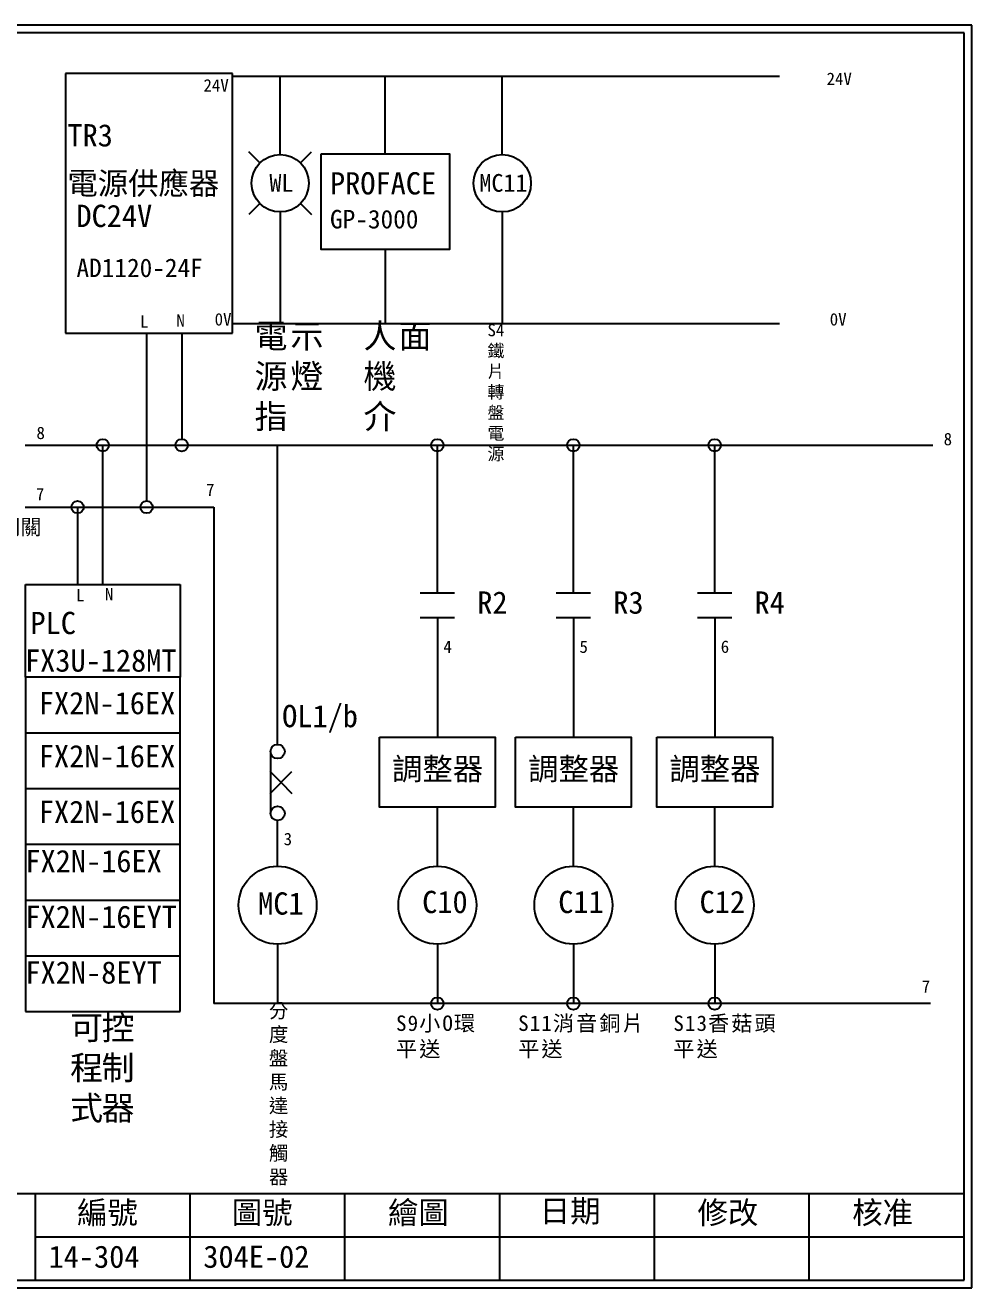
# Model space of a CAD drawing. Extents: x 10 to 297, y 3 to 207.
# Drawn here: x 144.1 to 297, y 3 to 207 of the extents above; entities that cross this region are included whole.
import ezdxf
from ezdxf.enums import TextEntityAlignment as Align

# ---------------------------------------------------------------- set-up
doc = ezdxf.new("R2010")
doc.units = 0
doc.layers.get('0').update_dxf_attribs({"linetype": 'CONTINUOUS'})
doc.layers.add('圖框層', color=7, linetype='CONTINUOUS')
doc.layers.add('標尺寸層', color=3, linetype='CONTINUOUS')
doc.styles.add('CNS', font='romanc.shx', dxfattribs={"bigfont": 'chineset.shx'})
doc.styles.add('STSL', font='kaiu.ttf')

msp = doc.modelspace()

# ---------------------------------------------------------------- linework, layer by layer
for p, q in [((177.59, 199.2), (150.59, 199.2)), ((150.59, 199.2), (150.59, 157.2)), ((177.59, 157.2), (177.59, 199.2)), ((265.94, 198.67), (177.59, 198.67)), ((185.28, 189.99), (185.28, 198.67)), ((221.15, 189.99), (221.15, 198.67)), ((185.28, 186.09), (185.28, 189.99)), ((221.15, 186.09), (221.15, 189.99)), ((182, 184.73), (180.23, 186.5)), ((188.56, 184.73), (190.33, 186.5)), ((182, 178.17), (180.23, 176.4)), ((188.56, 178.17), (190.33, 176.4)), ((185.28, 176.81), (185.28, 172.86)), ((221.15, 176.81), (221.15, 172.86)), ((185.28, 172.86), (185.28, 158.72)), ((221.15, 172.86), (221.15, 158.72)), ((150.59, 157.2), (173.59, 157.2)), ((163.7, 157.2), (163.7, 130.12)), ((169.37, 157.2), (169.37, 140.12)), ((173.59, 157.2), (177.59, 157.2)), ((265.94, 158.72), (177.59, 158.72)), ((144.07, 139.12), (290.73, 139.12)), ((156.62, 116.64), (156.62, 139.12)), ((184.86, 90.78), (184.86, 139.12)), ((210.67, 115.27), (210.67, 139.12)), ((232.64, 115.27), (232.64, 139.12)), ((255.47, 115.27), (255.47, 139.12)), ((144.07, 129.12), (174.57, 129.12)), ((144.12, 116.64), (169.12, 116.64)), ((144.12, 101.64), (144.12, 116.64)), ((169.12, 116.64), (169.12, 101.64)), ((210.67, 111.3), (210.67, 91.96)), ((232.64, 111.3), (232.64, 91.96)), ((255.47, 111.3), (255.47, 91.96)), ((169.12, 101.64), (144.12, 101.64)), ((144.12, 101.64), (144.12, 92.64)), ((169.12, 92.64), (169.12, 101.64)), ((144.12, 92.64), (169.12, 92.64)), ((144.12, 92.64), (144.12, 83.64)), ((169.12, 83.64), (169.12, 92.64)), ((183.71, 89.63), (183.71, 79.63)), ((183.65, 82.84), (187.18, 86.38)), ((185.42, 84.61), (183.65, 86.38)), ((144.12, 83.64), (169.12, 83.64)), ((144.12, 83.64), (144.12, 74.64)), ((169.12, 74.64), (169.12, 83.64)), ((185.42, 84.61), (187.18, 82.84)), ((210.67, 71.11), (210.67, 80.64)), ((232.64, 71.11), (232.64, 80.64)), ((255.47, 71.11), (255.47, 80.64)), ((184.86, 71.11), (184.86, 78.48)), ((144.12, 74.64), (169.12, 74.64)), ((144.12, 74.64), (144.12, 65.64)), ((169.12, 65.64), (169.12, 74.64)), ((144.12, 65.64), (169.12, 65.64)), ((144.12, 65.64), (144.12, 56.64)), ((169.12, 56.64), (169.12, 65.64)), ((184.86, 58.51), (184.86, 48.91)), ((210.67, 58.51), (210.67, 48.91)), ((232.64, 58.51), (232.64, 48.91)), ((255.47, 58.51), (255.47, 48.91)), ((144.12, 56.64), (169.12, 56.64)), ((144.12, 56.64), (144.12, 47.64)), ((169.12, 47.64), (169.12, 56.64)), ((144.12, 47.64), (169.12, 47.64))]:
    msp.add_line(p, q)
for points in [[(201.34, 91.96), (220, 91.96), (220, 80.64), (201.34, 80.64)], [(223.32, 91.96), (241.97, 91.96), (241.97, 80.64), (223.32, 80.64)], [(246.14, 91.96), (264.8, 91.96), (264.8, 80.64), (246.14, 80.64)]]:
    msp.add_lwpolyline(points, close=True)
for centre, radius in [((185.28, 181.45), 4.64), ((221.15, 181.45), 4.64), ((169.37, 139.12), 1), ((163.7, 129.12), 1), ((184.86, 64.81), 6.3), ((210.67, 64.81), 6.3), ((232.64, 64.81), 6.3), ((255.47, 64.81), 6.3)]:
    msp.add_circle(centre, radius)
at = {"layer": '圖框層', "color": 7}
for p, q in [((297, 206.97), (10, 206.97)), ((297, 3), (297, 206.97)), ((295.75, 205.72), (11.25, 205.72)), ((295.75, 4.25), (295.75, 205.72)), ((11.25, 18.25), (295.75, 18.25)), ((145.75, 4.25), (145.75, 18.25)), ((170.75, 4.25), (170.75, 18.25)), ((195.75, 4.25), (195.75, 18.25)), ((220.75, 4.25), (220.75, 18.25)), ((245.75, 4.25), (245.75, 18.25)), ((270.75, 4.25), (270.75, 18.25)), ((145.75, 11.25), (295.75, 11.25)), ((11.25, 4.25), (295.75, 4.25)), ((10, 3), (297, 3))]:
    msp.add_line(p, q, dxfattribs=at)
at = {"layer": '標尺寸層', "color": 7}
for p, q in [((202.26, 186.2), (202.26, 198.67)), ((202.26, 170.76), (202.26, 158.72)), ((152.55, 129.15), (152.55, 116.64)), ((174.57, 129.12), (174.57, 48.91)), ((207.88, 115.27), (213.45, 115.27)), ((229.86, 115.27), (235.43, 115.27)), ((252.69, 115.27), (258.25, 115.27)), ((207.88, 111.3), (213.45, 111.3)), ((229.86, 111.3), (235.43, 111.3)), ((252.69, 111.3), (258.25, 111.3)), ((290.33, 48.91), (174.57, 48.91))]:
    msp.add_line(p, q, dxfattribs=at)
msp.add_lwpolyline([(191.91, 186.2), (212.61, 186.2), (212.61, 170.76), (191.91, 170.76)], close=True, dxfattribs=at)
for centre, radius in [((156.62, 139.12), 1), ((210.67, 139.12), 1), ((232.64, 139.12), 1), ((255.47, 139.12), 1), ((152.55, 129.12), 1), ((184.86, 89.63), 1.15), ((184.86, 79.63), 1.15), ((210.67, 48.91), 1), ((232.64, 48.91), 1), ((255.47, 48.91), 1)]:
    msp.add_circle(centre, radius, dxfattribs=at)

# ---------------------------------------------------------------- texts
at = {"color": 7}
for s, p in [('WL', (185.48, 181.5)), ('MC11', (221.35, 181.5))]:
    msp.add_text(s, height=2.856, dxfattribs=at).set_placement(p, align=Align.MIDDLE_CENTER)
at = {"layer": '圖框層', "color": 4, "style": 'STSL'}
for s, height, p in [('24V', 2, (172.89, 196.26)), ('24V', 2, (273.55, 197.32)), ('TR3', 3.6, (150.9, 187.39)), ('電源供應器', 3.6, (150.9, 179.63)), ('PROFACE', 3.6, (193.33, 179.63)), ('DC24V', 3.6, (152.36, 174.37)), ('GP-3000', 3, (193.33, 174.14)), ('AD1120-24F', 3, (152.37, 166.28)), ('L', 2, (162.65, 158.11)), ('N', 2, (168.52, 158.26)), ('0V', 2, (174.69, 158.46)), ('0V', 2, (274.06, 158.46)), ('8', 2, (145.91, 140.11)), ('8', 2, (292.46, 139.12)), ('7', 2, (173.3, 130.9)), ('7', 2, (145.82, 130.22)), ('L', 2, (152.32, 113.88)), ('N', 2, (156.96, 114.06)), ('R2', 3.6, (217.11, 111.9)), ('R3', 3.6, (239.09, 111.9)), ('R4', 3.6, (261.91, 111.9)), ('PLC', 3.6, (144.94, 108.6)), ('FX3U-128MT', 3.6, (144.05, 102.53)), ('4', 2, (211.65, 105.57)), ('5', 2, (233.63, 105.57)), ('6', 2, (256.45, 105.57)), ('FX2N-16EX', 3.6, (146.29, 95.66)), ('OL1/b', 3.6, (185.6, 93.56)), ('FX2N-16EX', 3.6, (146.29, 87.09)), ('調整器', 3.6, (203.35, 85.02)), ('調整器', 3.6, (225.33, 85.02)), ('調整器', 3.6, (248.15, 85.02)), ('FX2N-16EX', 3.6, (146.29, 78.09)), ('3', 2, (185.84, 74.5)), ('FX2N-16EX', 3.6, (144.12, 70.14)), ('MC1', 3.6, (181.72, 63.28)), ('C10', 3.6, (208.22, 63.53)), ('C11', 3.6, (230.2, 63.53)), ('C12', 3.6, (253.03, 63.53)), ('FX2N-16EYT', 3.6, (144.12, 61.14)), ('FX2N-8EYT', 3.6, (144.12, 52.14)), ('7', 2, (288.93, 50.69)), ('編號', 3.6, (152.47, 13.34)), ('圖號', 3.6, (177.47, 13.34)), ('繪圖', 3.6, (202.69, 13.34)), ('日期', 3.6, (227.22, 13.59)), ('修改', 3.6, (252.69, 13.34)), ('核准', 3.6, (277.69, 13.34)), ('14-304', 3.6, (147.86, 6.22)), ('304E-02', 3.6, (172.86, 6.22))]:
    msp.add_text(s, height=height, dxfattribs=at).set_placement(p)
at = {"layer": '標尺寸層', "color": 7, "attachment_point": 1, "style": 'CNS'}
for s, insert, char_height, width in [('{\\fDFKai-SB|b0|i0|c136|p65;人機介}', (198.74, 158.72), 3.9, 4.1392), ('{\\fDFKai-SB|b0|i0|c136|p65;電\\P源指}', (181.14, 158.72), 3.9, 4.1392), ('{\\fDFKai-SB|b0|i0|c136|p65;示燈}', (186.94, 158.72), 3.9, 4.1392), ('{\\fDFKai-SB|b0|i0|c136|p65;面}', (204.41, 158.72), 3.9, 4.1392), ('{\\fDFKai-SB|b0|i0|c136|p65;S4鐵片轉盤電源}', (218.77, 158.72), 2, 4.1392), ('{\\fDFKai-SB|b0|i0|c136|p65;電源開關}', (133.08, 127.16), 2.5, 14.0847), ('{\\fDFKai-SB|b0|i0|c136|p65;分\\P度\\P盤\\P馬達接觸器}', (183.46, 48.91), 2.3, 5.4243), ('{\\fDFKai-SB|b0|i0|c136|p65;可程式}', (151.35, 46.99), 3.9, 5.4243), ('{\\fDFKai-SB|b0|i0|c136|p65;控制器}', (156.44, 46.99), 3.9, 5.4243), ('{\\fDFKai-SB|b0|i0|c136|p65;\\T1.1;\\C0;S9小O環\\P平送}', (203.99, 46.99), 2.5, 13.1571), ('{\\fDFKai-SB|b0|i0|c136|p65;\\T1.1;\\C0;S11消音銅片\\P平送}', (223.72, 46.99), 2.5, 19.9523), ('{\\fDFKai-SB|b0|i0|c136|p65;\\T1.1;\\C0;S13香菇頭\\P平送}', (248.79, 46.99), 2.5, 16.5042)]:
    msp.add_mtext(s, dxfattribs=dict(at, insert=insert, char_height=char_height, width=width))

doc.saveas('drawing.dxf')
